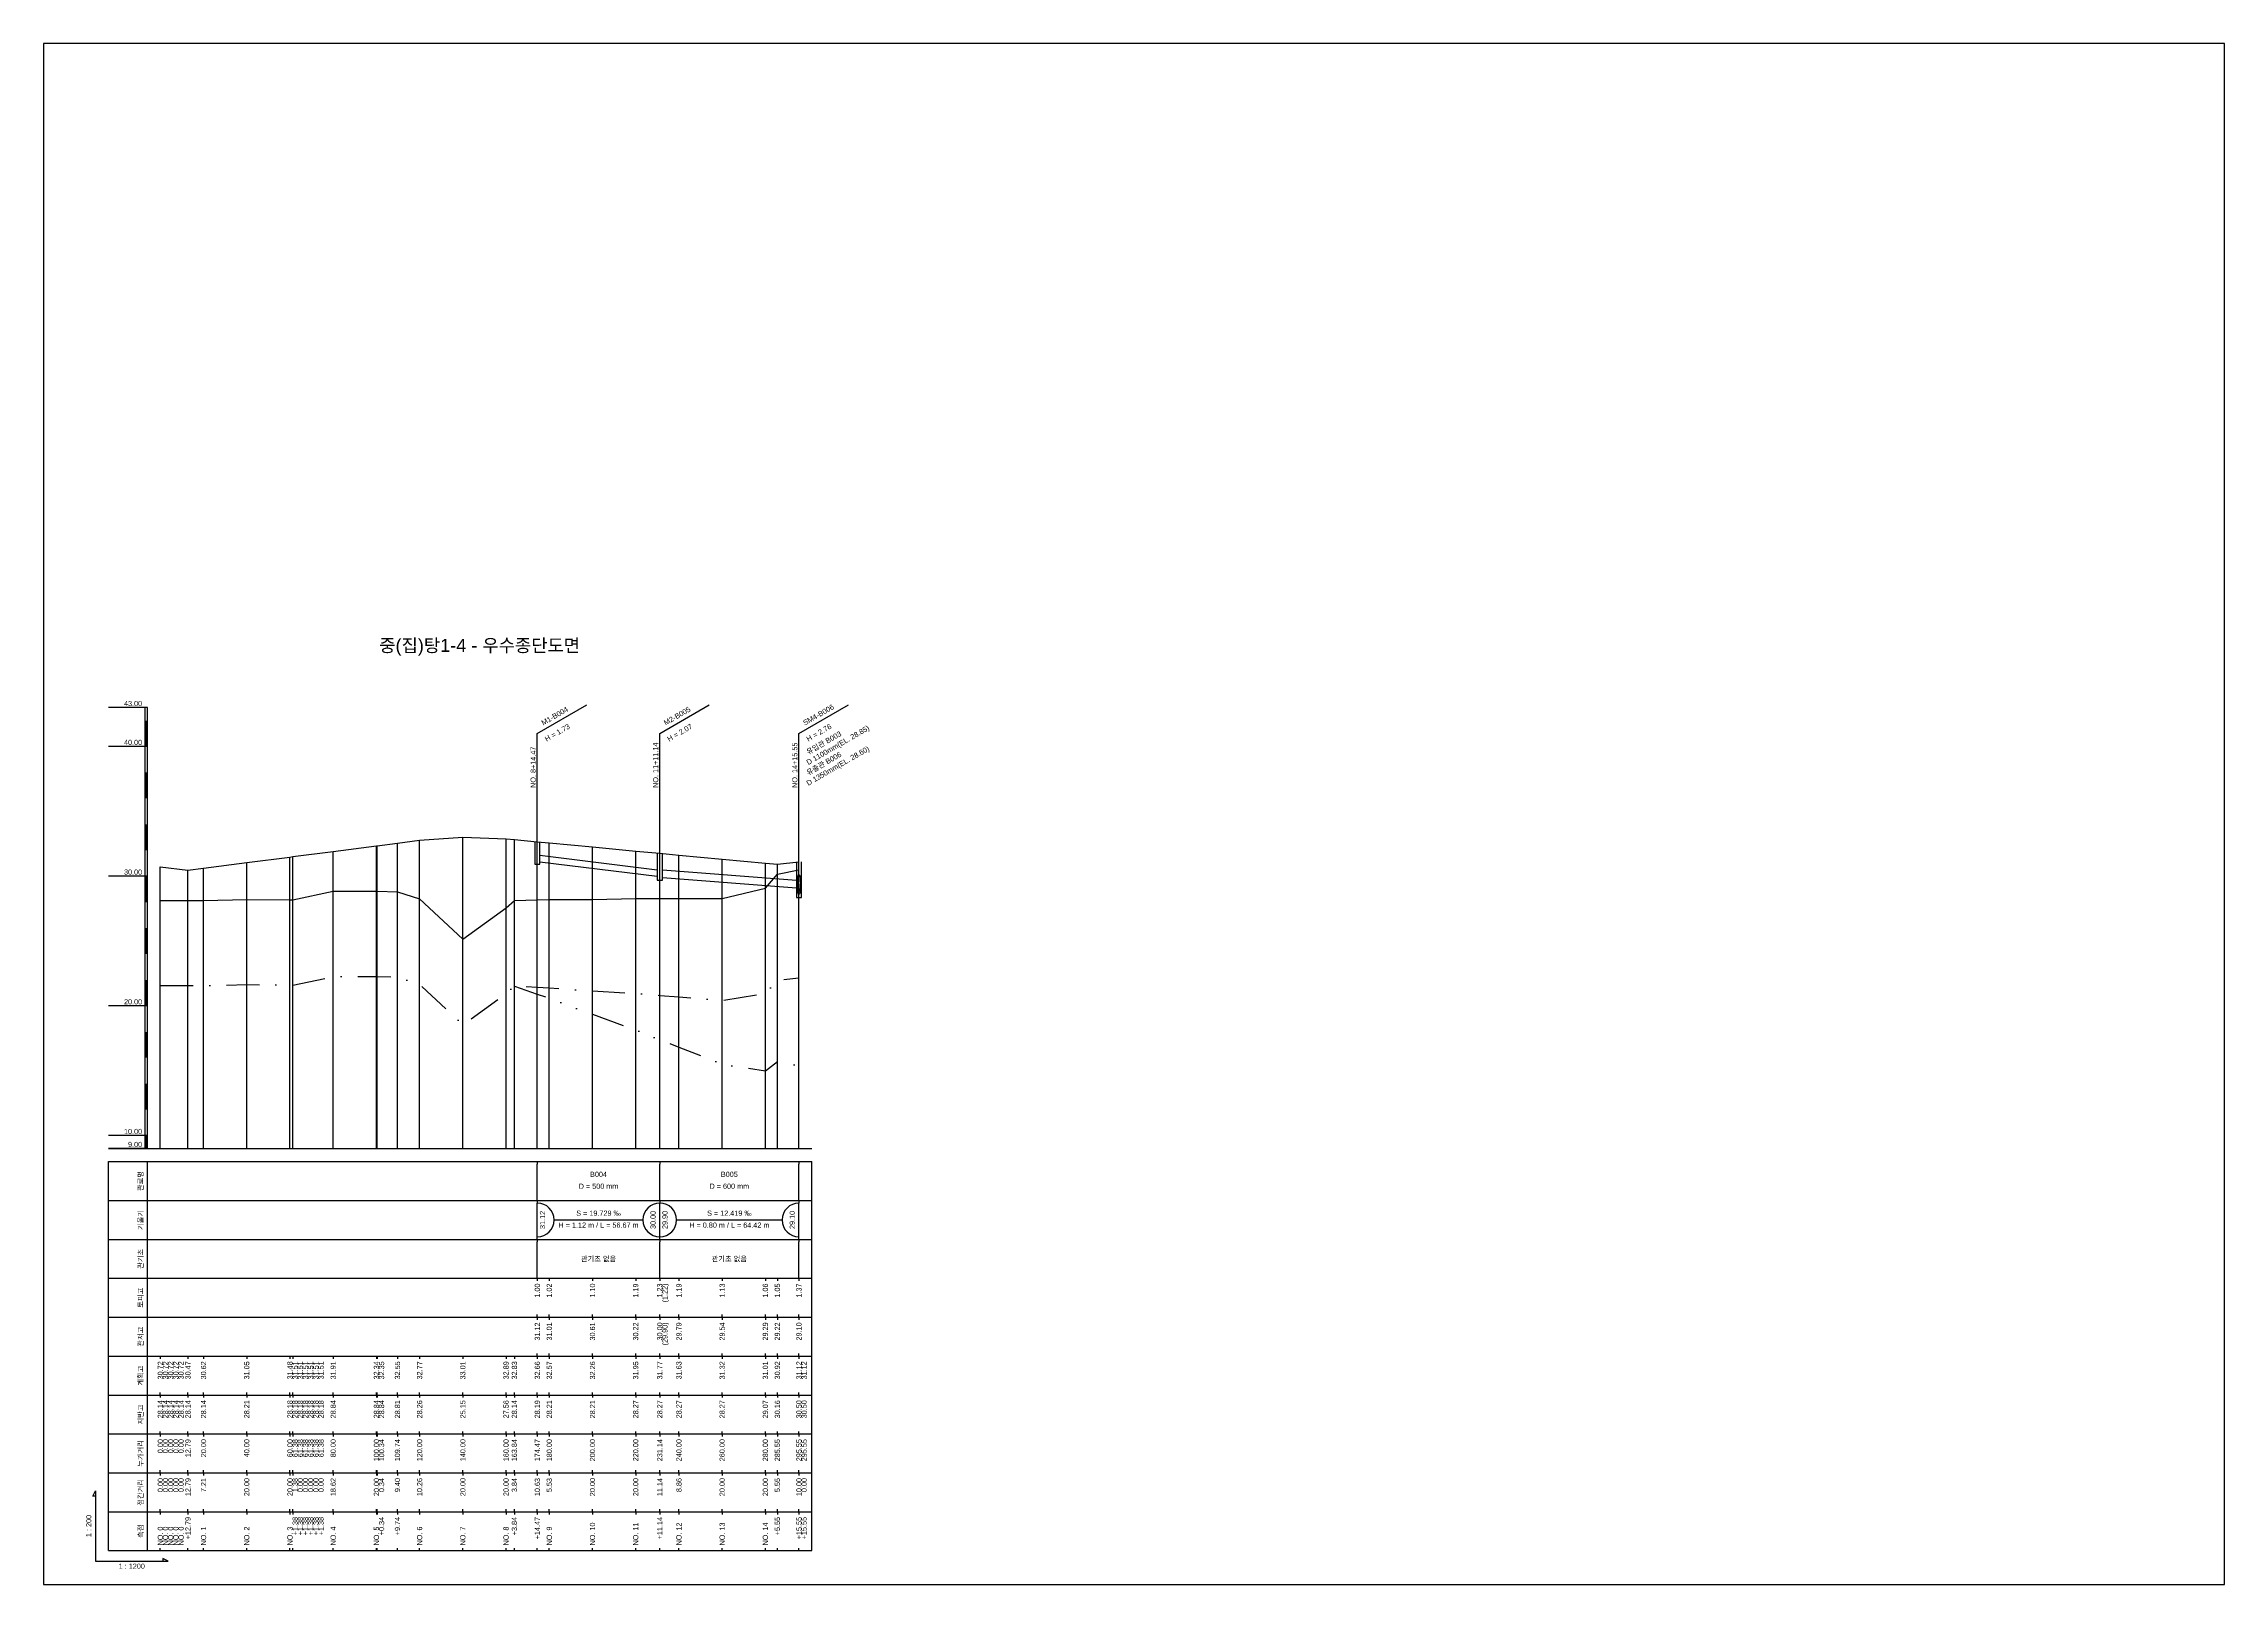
# Model space of a CAD drawing. Header units: millimetres. Extents: x -105495 to 3444, y -108190 to 2013.
# Drawn here: x 20 to 861, y -13524 to -12930 of the extents above; entities that cross this region are included whole.
import ezdxf
from ezdxf.enums import TextEntityAlignment as Align

# ---------------------------------------------------------------- set-up
doc = ezdxf.new("R2010")
doc.units = ezdxf.units.MM
doc.linetypes.add('DASHDOT', pattern=[25.4, 12.7, -6.35, 0, -6.35])
doc.linetypes.add('DIVIDE', pattern=[31.75, 12.7, -6.35, 0, -6.35, 0, -6.35])
for name, color, linetype in [('KZ_종단_계획선', 1, 'Continuous'), ('KZ_종단_관로', 4, 'Continuous'), ('KZ_종단_깃발', 7, 'Continuous'), ('KZ_종단_노선명', 7, 'Continuous'), ('KZ_종단_도각', 7, 'Continuous'), ('KZ_종단_맨홀', 4, 'Continuous'), ('KZ_종단_수직선', 7, 'Continuous'), ('KZ_종단_암선1', 56, 'DASHDOT'), ('KZ_종단_암선2', 4, 'DIVIDE'), ('KZ_종단_원형관', 4, 'Continuous'), ('KZ_종단_지반선', 3, 'Continuous'), ('KZ_종단_테이블문자', 7, 'Continuous'), ('KZ_종단_테이블선', 7, 'Continuous'), ('KZ_종단_폴대', 7, 'Continuous')]:
    doc.layers.add(name, color=color, linetype=linetype)
doc.styles.get("Standard").update_dxf_attribs({"font": 'arial.ttf'})

msp = doc.modelspace()

# ---------------------------------------------------------------- linework, layer by layer
at = {"layer": 'KZ_종단_계획선'}
msp.add_lwpolyline([(65, -13247.39), (65, -13247.39), (65, -13247.39), (65, -13247.39), (65, -13247.39), (75.66, -13248.65), (81.67, -13247.88), (98.33, -13245.73), (115, -13243.58), (116.15, -13243.44), (116.15, -13243.44), (116.15, -13243.44), (116.15, -13243.44), (116.15, -13243.44), (116.15, -13243.44), (131.67, -13241.44), (148.33, -13239.29), (148.61, -13239.26), (156.45, -13238.25), (165, -13237.15), (181.67, -13235.93), (198.33, -13236.57), (201.53, -13236.87), (210.39, -13237.7), (215, -13238.13), (231.67, -13239.7), (248.33, -13241.27), (257.61, -13242.14), (265, -13242.83), (281.67, -13244.4), (298.33, -13245.97), (302.96, -13246.4), (311.29, -13245.41)], dxfattribs=at)
at = {"layer": 'KZ_종단_관로'}
for p, q in [((211.39, -13242.91), (256.61, -13248.5)), ((211.39, -13245.41), (256.61, -13251)), ((258.61, -13248.5), (310.29, -13252.5)), ((258.61, -13251.5), (310.29, -13255.5))]:
    msp.add_line(p, q, dxfattribs=at)
at = {"layer": 'KZ_종단_깃발'}
for p, q in [((210.39, -13195.93), (229.44, -13184.93)), ((257.61, -13195.93), (276.67, -13184.93)), ((311.29, -13195.93), (330.35, -13184.93)), ((210.39, -13356), (210.39, -13195.93)), ((257.61, -13356), (257.61, -13195.93)), ((311.29, -13356), (311.29, -13195.93))]:
    msp.add_line(p, q, dxfattribs=at)
at = {"layer": 'KZ_종단_도각'}
msp.add_lwpolyline([(20, -13524), (861, -13524), (861, -12930), (20, -12930)], close=True, dxfattribs=at)
at = {"layer": 'KZ_종단_맨홀'}
for points in [[(209.39, -13237.7), (209.39, -13246.37), (211.39, -13246.37), (211.39, -13237.7)], [(256.61, -13242.14), (256.61, -13252.5), (258.61, -13252.5), (258.61, -13242.14)], [(310.29, -13245.41), (310.29, -13259.18), (312.29, -13259.18), (312.29, -13245.41)]]:
    msp.add_lwpolyline(points, dxfattribs=at)
at = {"layer": 'KZ_종단_수직선'}
for p, q in [((165, -13356), (165, -13237.15)), ((181.67, -13356), (181.67, -13235.93)), ((198.33, -13356), (198.33, -13236.57)), ((201.53, -13356), (201.53, -13236.87)), ((98.33, -13356), (98.33, -13245.73)), ((115, -13356), (115, -13243.58)), ((116.15, -13356), (116.15, -13243.44)), ((116.15, -13356), (116.15, -13243.44)), ((116.15, -13356), (116.15, -13243.44)), ((116.15, -13356), (116.15, -13243.44)), ((116.15, -13356), (116.15, -13243.44)), ((116.15, -13356), (116.15, -13243.44)), ((131.67, -13356), (131.67, -13241.44)), ((148.33, -13356), (148.33, -13239.29)), ((148.62, -13356), (148.62, -13239.26)), ((156.45, -13356), (156.45, -13238.25)), ((210.39, -13356), (210.39, -13237.7)), ((215, -13356), (215, -13238.13)), ((231.67, -13356), (231.67, -13239.7)), ((248.33, -13356), (248.33, -13241.27)), ((257.62, -13356), (257.62, -13242.14)), ((265, -13356), (265, -13242.83)), ((281.67, -13356), (281.67, -13244.4)), ((311.29, -13356), (311.29, -13245.41)), ((311.29, -13356), (311.29, -13245.41)), ((65, -13356), (65, -13247.39)), ((65, -13356), (65, -13247.39)), ((65, -13356), (65, -13247.39)), ((65, -13356), (65, -13247.39)), ((65, -13356), (65, -13247.39)), ((65, -13356), (65, -13247.39)), ((65, -13356), (65, -13247.39)), ((65, -13356), (65, -13247.39)), ((65, -13356), (65, -13247.39)), ((75.66, -13356), (75.66, -13248.65)), ((81.67, -13356), (81.67, -13247.88)), ((298.33, -13356), (298.33, -13245.97)), ((302.96, -13356), (302.96, -13246.4))]:
    msp.add_line(p, q, dxfattribs=at)
at = {"layer": 'KZ_종단_암선1', "flags": 128}
msp.add_lwpolyline([(65, -13293.1), (65, -13293.1), (65, -13293.1), (65, -13293.1), (65, -13293.1), (75.66, -13293.12), (81.67, -13293.12), (98.33, -13292.77), (115, -13292.95), (116.15, -13292.96), (116.15, -13292.96), (116.15, -13292.96), (116.15, -13292.96), (116.15, -13292.96), (116.15, -13292.96), (131.67, -13289.68), (148.33, -13289.69), (148.62, -13289.7), (156.45, -13289.86), (165, -13292.63), (181.67, -13308.2), (198.33, -13296.17), (201.53, -13293.29), (210.39, -13293.73), (215, -13293.96), (231.67, -13295.23), (248.33, -13296.2), (257.62, -13296.94), (265, -13297.53), (281.67, -13298.85), (298.33, -13296.19), (302.96, -13291.12), (311.29, -13290.11), (311.29, -13290.11)], dxfattribs=at)
at = {"layer": 'KZ_종단_암선2', "flags": 128}
msp.add_lwpolyline([(201.53, -13293.42), (210.39, -13296.44), (215, -13298.01), (231.67, -13304.22), (248.33, -13310.29), (257.62, -13313.95), (265, -13316.85), (281.67, -13323.44), (298.33, -13326.03), (302.96, -13322.42), (311.29, -13324.04), (311.29, -13324.04)], dxfattribs=at)
at = {"layer": 'KZ_종단_원형관'}
for p, q in [((310.66, -13254.19), (310.67, -13253.53)), ((310.67, -13253.53), (310.7, -13252.89)), ((310.7, -13252.89), (310.74, -13252.28)), ((310.74, -13252.28), (310.81, -13251.74)), ((310.76, -13253.56), (310.77, -13253.01)), ((310.77, -13254.11), (310.76, -13253.56)), ((310.77, -13253.01), (310.79, -13252.47)), ((310.79, -13254.65), (310.77, -13254.11)), ((310.79, -13252.47), (310.83, -13251.96)), ((310.81, -13251.74), (310.89, -13251.27)), ((310.83, -13251.96), (310.89, -13251.51)), ((310.89, -13251.27), (310.98, -13250.89)), ((310.89, -13251.51), (310.95, -13251.12)), ((310.95, -13251.12), (311.03, -13250.8)), ((310.98, -13250.89), (311.08, -13250.61)), ((311.03, -13250.8), (311.11, -13250.56)), ((311.08, -13250.61), (311.18, -13250.44)), ((311.11, -13250.56), (311.2, -13250.42)), ((311.18, -13250.44), (311.29, -13250.38)), ((311.2, -13250.42), (311.29, -13250.37)), ((311.29, -13250.37), (311.39, -13250.42)), ((311.29, -13250.38), (311.4, -13250.44)), ((311.39, -13250.42), (311.48, -13250.56)), ((311.4, -13250.44), (311.51, -13250.61)), ((311.48, -13250.56), (311.56, -13250.8)), ((311.51, -13250.61), (311.61, -13250.89)), ((311.56, -13250.8), (311.64, -13251.12)), ((311.61, -13250.89), (311.7, -13251.27)), ((311.64, -13251.12), (311.7, -13251.51)), ((311.7, -13251.27), (311.78, -13251.74)), ((311.7, -13251.51), (311.75, -13251.96)), ((311.75, -13251.96), (311.79, -13252.47)), ((311.78, -13251.74), (311.84, -13252.28)), ((311.79, -13252.47), (311.82, -13253.01)), ((311.82, -13254.11), (311.79, -13254.65)), ((311.82, -13253.01), (311.83, -13253.56)), ((311.83, -13253.56), (311.82, -13254.11)), ((311.84, -13252.28), (311.89, -13252.89)), ((311.89, -13252.89), (311.92, -13253.53)), ((311.92, -13253.53), (311.93, -13254.19)), ((310.67, -13254.85), (310.66, -13254.19)), ((310.7, -13255.49), (310.67, -13254.85)), ((310.74, -13256.09), (310.7, -13255.49)), ((310.81, -13256.64), (310.74, -13256.09)), ((310.83, -13255.15), (310.79, -13254.65)), ((310.89, -13257.11), (310.81, -13256.64)), ((310.89, -13255.61), (310.83, -13255.15)), ((310.95, -13256), (310.89, -13255.61)), ((310.98, -13257.49), (310.89, -13257.11)), ((311.03, -13256.32), (310.95, -13256)), ((311.08, -13257.77), (310.98, -13257.49)), ((311.11, -13256.56), (311.03, -13256.32)), ((311.18, -13257.94), (311.08, -13257.77)), ((311.2, -13256.7), (311.11, -13256.56)), ((311.29, -13258), (311.18, -13257.94)), ((311.29, -13256.75), (311.2, -13256.7)), ((311.39, -13256.7), (311.29, -13256.75)), ((311.4, -13257.94), (311.29, -13258)), ((311.48, -13256.56), (311.39, -13256.7)), ((311.51, -13257.77), (311.4, -13257.94)), ((311.56, -13256.32), (311.48, -13256.56)), ((311.61, -13257.49), (311.51, -13257.77)), ((311.64, -13256), (311.56, -13256.32)), ((311.7, -13257.11), (311.61, -13257.49)), ((311.7, -13255.61), (311.64, -13256)), ((311.75, -13255.15), (311.7, -13255.61)), ((311.78, -13256.64), (311.7, -13257.11)), ((311.79, -13254.65), (311.75, -13255.15)), ((311.84, -13256.09), (311.78, -13256.64)), ((311.89, -13255.49), (311.84, -13256.09)), ((311.92, -13254.85), (311.89, -13255.49)), ((311.93, -13254.19), (311.92, -13254.85))]:
    msp.add_line(p, q, dxfattribs=at)
at = {"layer": 'KZ_종단_지반선', "flags": 128}
msp.add_lwpolyline([(65, -13260.3), (65, -13260.3), (65, -13260.3), (65, -13260.3), (65, -13260.3), (75.66, -13260.3), (81.67, -13260.3), (98.33, -13259.93), (115, -13260.09), (116.15, -13260.09), (116.15, -13260.09), (116.15, -13260.09), (116.15, -13260.09), (116.15, -13260.09), (116.15, -13260.09), (131.67, -13256.8), (148.33, -13256.8), (148.62, -13256.8), (156.45, -13256.95), (165, -13259.72), (181.67, -13275.26), (198.33, -13263.18), (201.53, -13260.3), (210.39, -13260.07), (215, -13259.95), (231.67, -13259.95), (248.33, -13259.63), (257.62, -13259.63), (265, -13259.63), (281.67, -13259.63), (298.33, -13255.64), (302.96, -13250.2), (311.29, -13248.52), (311.29, -13248.52)], dxfattribs=at)
at = {"layer": 'KZ_종단_테이블문자'}
for p, q in [((210.39, -13361), (210.39, -13362)), ((210.39, -13375), (210.39, -13362)), ((257.62, -13361), (257.62, -13362)), ((257.62, -13361), (257.62, -13362)), ((257.62, -13375), (257.62, -13362)), ((257.62, -13375), (257.62, -13362)), ((311.29, -13361), (311.29, -13362)), ((311.29, -13375), (311.29, -13362)), ((210.39, -13376), (210.39, -13375)), ((210.39, -13376), (210.39, -13377)), ((210.39, -13390), (210.39, -13377)), ((257.62, -13376), (257.62, -13375)), ((257.62, -13376), (257.62, -13375)), ((257.62, -13376), (257.62, -13377)), ((257.62, -13376), (257.62, -13377)), ((257.62, -13390), (257.62, -13377)), ((257.62, -13390), (257.62, -13377)), ((311.29, -13376), (311.29, -13375)), ((311.29, -13376), (311.29, -13377)), ((311.29, -13390), (311.29, -13377)), ((216.81, -13383.5), (251.2, -13383.5)), ((264.03, -13383.5), (304.87, -13383.5)), ((210.39, -13391), (210.39, -13390)), ((210.39, -13391), (210.39, -13392)), ((210.39, -13405), (210.39, -13392)), ((257.62, -13391), (257.62, -13390)), ((257.62, -13391), (257.62, -13390)), ((257.62, -13391), (257.62, -13392)), ((257.62, -13391), (257.62, -13392)), ((257.62, -13405), (257.62, -13392)), ((257.62, -13405), (257.62, -13392)), ((311.29, -13391), (311.29, -13390)), ((311.29, -13391), (311.29, -13392)), ((311.29, -13405), (311.29, -13392)), ((210.39, -13406), (210.39, -13405)), ((257.62, -13406), (257.62, -13405)), ((257.62, -13406), (257.62, -13405)), ((311.29, -13406), (311.29, -13405))]:
    msp.add_line(p, q, dxfattribs=at)
for centre, start, end in [((210.39, -13383.5), 270, 90), ((257.62, -13383.5), 90, 270), ((257.62, -13383.5), 270, 90), ((311.29, -13383.5), 90, 270)]:
    msp.add_arc(centre, 6.5, start, end, dxfattribs=at)
at = {"layer": 'KZ_종단_테이블선'}
for p, q in [((45, -13356), (316.29, -13356)), ((45, -13376), (45, -13361)), ((45, -13361), (316.29, -13361)), ((60, -13376), (60, -13361)), ((316.29, -13376), (316.29, -13361)), ((45, -13391), (45, -13376)), ((45, -13376), (316.29, -13376)), ((60, -13391), (60, -13376)), ((316.29, -13391), (316.29, -13376)), ((45, -13406), (45, -13391)), ((45, -13391), (316.29, -13391)), ((60, -13406), (60, -13391)), ((316.29, -13406), (316.29, -13391)), ((45, -13421), (45, -13406)), ((45, -13406), (316.29, -13406)), ((60, -13421), (60, -13406)), ((210.39, -13406), (210.39, -13407)), ((215, -13406), (215, -13407)), ((231.67, -13406), (231.67, -13407)), ((248.33, -13406), (248.33, -13407)), ((257.61, -13406), (257.61, -13407)), ((265, -13406), (265, -13407)), ((281.67, -13406), (281.67, -13407)), ((298.33, -13406), (298.33, -13407)), ((302.96, -13406), (302.96, -13407)), ((311.29, -13406), (311.29, -13407)), ((316.29, -13421), (316.29, -13406)), ((45, -13436), (45, -13421)), ((45, -13421), (316.29, -13421)), ((60, -13436), (60, -13421)), ((210.39, -13421), (210.39, -13420)), ((210.39, -13421), (210.39, -13422)), ((215, -13421), (215, -13420)), ((215, -13421), (215, -13422)), ((231.67, -13421), (231.67, -13420)), ((231.67, -13421), (231.67, -13422)), ((248.33, -13421), (248.33, -13420)), ((248.33, -13421), (248.33, -13422)), ((257.61, -13421), (257.61, -13420)), ((257.61, -13421), (257.61, -13422)), ((265, -13421), (265, -13420)), ((265, -13421), (265, -13422)), ((281.67, -13421), (281.67, -13420)), ((281.67, -13421), (281.67, -13422)), ((298.33, -13421), (298.33, -13420)), ((298.33, -13421), (298.33, -13422)), ((302.96, -13421), (302.96, -13420)), ((302.96, -13421), (302.96, -13422)), ((311.29, -13421), (311.29, -13420)), ((311.29, -13421), (311.29, -13422)), ((316.29, -13436), (316.29, -13421)), ((45, -13451), (45, -13436)), ((45, -13436), (316.29, -13436)), ((60, -13451), (60, -13436)), ((65, -13436), (65, -13437)), ((65, -13436), (65, -13437)), ((65, -13436), (65, -13437)), ((65, -13436), (65, -13437)), ((65, -13436), (65, -13437)), ((75.66, -13436), (75.66, -13437)), ((81.67, -13436), (81.67, -13437)), ((98.33, -13436), (98.33, -13437)), ((115, -13436), (115, -13437)), ((116.15, -13436), (116.15, -13437)), ((116.15, -13436), (116.15, -13437)), ((116.15, -13436), (116.15, -13437)), ((116.15, -13436), (116.15, -13437)), ((116.15, -13436), (116.15, -13437)), ((116.15, -13436), (116.15, -13437)), ((131.67, -13436), (131.67, -13437)), ((148.33, -13436), (148.33, -13437)), ((148.62, -13436), (148.62, -13437)), ((156.45, -13436), (156.45, -13437)), ((165, -13436), (165, -13437)), ((181.67, -13436), (181.67, -13437)), ((198.33, -13436), (198.33, -13437)), ((201.53, -13436), (201.53, -13437)), ((210.39, -13436), (210.39, -13435)), ((210.39, -13436), (210.39, -13437)), ((215, -13436), (215, -13435)), ((215, -13436), (215, -13437)), ((231.67, -13436), (231.67, -13435)), ((231.67, -13436), (231.67, -13437)), ((248.33, -13436), (248.33, -13435)), ((248.33, -13436), (248.33, -13437)), ((257.61, -13436), (257.61, -13435)), ((257.62, -13436), (257.62, -13437)), ((265, -13436), (265, -13435)), ((265, -13436), (265, -13437)), ((281.67, -13436), (281.67, -13435)), ((281.67, -13436), (281.67, -13437)), ((298.33, -13436), (298.33, -13435)), ((298.33, -13436), (298.33, -13437)), ((302.96, -13436), (302.96, -13435)), ((302.96, -13436), (302.96, -13437)), ((311.29, -13436), (311.29, -13435)), ((311.29, -13436), (311.29, -13437)), ((311.29, -13436), (311.29, -13437)), ((316.29, -13451), (316.29, -13436)), ((45, -13466), (45, -13451)), ((45, -13451), (316.29, -13451)), ((60, -13466), (60, -13451)), ((65, -13451), (65, -13450)), ((65, -13451), (65, -13450)), ((65, -13451), (65, -13450)), ((65, -13451), (65, -13450)), ((65, -13451), (65, -13450)), ((65, -13451), (65, -13452)), ((65, -13451), (65, -13452)), ((65, -13451), (65, -13452)), ((65, -13451), (65, -13452)), ((65, -13451), (65, -13452)), ((75.66, -13451), (75.66, -13450)), ((75.66, -13451), (75.66, -13452)), ((81.67, -13451), (81.67, -13450)), ((81.67, -13451), (81.67, -13452)), ((98.33, -13451), (98.33, -13450)), ((98.33, -13451), (98.33, -13452)), ((115, -13451), (115, -13450)), ((115, -13451), (115, -13452)), ((116.15, -13451), (116.15, -13450)), ((116.15, -13451), (116.15, -13450)), ((116.15, -13451), (116.15, -13450)), ((116.15, -13451), (116.15, -13450)), ((116.15, -13451), (116.15, -13450)), ((116.15, -13451), (116.15, -13450)), ((116.15, -13451), (116.15, -13452)), ((116.15, -13451), (116.15, -13452)), ((116.15, -13451), (116.15, -13452)), ((116.15, -13451), (116.15, -13452)), ((116.15, -13451), (116.15, -13452)), ((116.15, -13451), (116.15, -13452)), ((131.67, -13451), (131.67, -13450)), ((131.67, -13451), (131.67, -13452)), ((148.33, -13451), (148.33, -13450)), ((148.33, -13451), (148.33, -13452)), ((148.62, -13451), (148.62, -13450)), ((148.62, -13451), (148.62, -13452)), ((156.45, -13451), (156.45, -13450)), ((156.45, -13451), (156.45, -13452)), ((165, -13451), (165, -13450)), ((165, -13451), (165, -13452)), ((181.67, -13451), (181.67, -13450)), ((181.67, -13451), (181.67, -13452)), ((198.33, -13451), (198.33, -13450)), ((198.33, -13451), (198.33, -13452)), ((201.53, -13451), (201.53, -13450)), ((201.53, -13451), (201.53, -13452)), ((210.39, -13451), (210.39, -13450)), ((210.39, -13451), (210.39, -13452)), ((215, -13451), (215, -13450)), ((215, -13451), (215, -13452)), ((231.67, -13451), (231.67, -13450)), ((231.67, -13451), (231.67, -13452)), ((248.33, -13451), (248.33, -13450)), ((248.33, -13451), (248.33, -13452)), ((257.62, -13451), (257.62, -13450)), ((257.62, -13451), (257.62, -13452)), ((265, -13451), (265, -13450)), ((265, -13451), (265, -13452)), ((281.67, -13451), (281.67, -13450)), ((281.67, -13451), (281.67, -13452)), ((298.33, -13451), (298.33, -13450)), ((298.33, -13451), (298.33, -13452)), ((302.96, -13451), (302.96, -13450)), ((302.96, -13451), (302.96, -13452)), ((311.29, -13451), (311.29, -13450)), ((311.29, -13451), (311.29, -13450)), ((311.29, -13451), (311.29, -13452)), ((311.29, -13451), (311.29, -13452)), ((316.29, -13466), (316.29, -13451)), ((45, -13481), (45, -13466)), ((45, -13466), (316.29, -13466)), ((60, -13481), (60, -13466)), ((65, -13466), (65, -13465)), ((65, -13466), (65, -13465)), ((65, -13466), (65, -13465)), ((65, -13466), (65, -13465)), ((65, -13466), (65, -13465)), ((65, -13466), (65, -13467)), ((65, -13466), (65, -13467)), ((65, -13466), (65, -13467)), ((65, -13466), (65, -13467)), ((65, -13466), (65, -13467)), ((75.66, -13466), (75.66, -13465)), ((75.66, -13466), (75.66, -13467)), ((81.67, -13466), (81.67, -13465)), ((81.67, -13466), (81.67, -13467)), ((98.33, -13466), (98.33, -13465)), ((98.33, -13466), (98.33, -13467)), ((115, -13466), (115, -13465)), ((115, -13466), (115, -13467)), ((116.15, -13466), (116.15, -13465)), ((116.15, -13466), (116.15, -13465)), ((116.15, -13466), (116.15, -13465)), ((116.15, -13466), (116.15, -13465)), ((116.15, -13466), (116.15, -13465)), ((116.15, -13466), (116.15, -13465)), ((116.15, -13466), (116.15, -13467)), ((116.15, -13466), (116.15, -13467)), ((116.15, -13466), (116.15, -13467)), ((116.15, -13466), (116.15, -13467)), ((116.15, -13466), (116.15, -13467)), ((116.15, -13466), (116.15, -13467)), ((131.67, -13466), (131.67, -13465)), ((131.67, -13466), (131.67, -13467)), ((148.33, -13466), (148.33, -13465)), ((148.33, -13466), (148.33, -13467)), ((148.62, -13466), (148.62, -13465)), ((148.62, -13466), (148.62, -13467)), ((156.45, -13466), (156.45, -13465)), ((156.45, -13466), (156.45, -13467)), ((165, -13466), (165, -13465)), ((165, -13466), (165, -13467)), ((181.67, -13466), (181.67, -13465)), ((181.67, -13466), (181.67, -13467)), ((198.33, -13466), (198.33, -13465)), ((198.33, -13466), (198.33, -13467)), ((201.53, -13466), (201.53, -13465)), ((201.53, -13466), (201.53, -13467)), ((210.39, -13466), (210.39, -13465)), ((210.39, -13466), (210.39, -13467)), ((215, -13466), (215, -13465)), ((215, -13466), (215, -13467)), ((231.67, -13466), (231.67, -13465)), ((231.67, -13466), (231.67, -13467)), ((248.33, -13466), (248.33, -13465)), ((248.33, -13466), (248.33, -13467)), ((257.62, -13466), (257.62, -13465)), ((257.62, -13466), (257.62, -13467)), ((265, -13466), (265, -13465)), ((265, -13466), (265, -13467)), ((281.67, -13466), (281.67, -13465)), ((281.67, -13466), (281.67, -13467)), ((298.33, -13466), (298.33, -13465)), ((298.33, -13466), (298.33, -13467)), ((302.96, -13466), (302.96, -13465)), ((302.96, -13466), (302.96, -13467)), ((311.29, -13466), (311.29, -13465)), ((311.29, -13466), (311.29, -13465)), ((311.29, -13466), (311.29, -13467)), ((311.29, -13466), (311.29, -13467)), ((316.29, -13481), (316.29, -13466)), ((45, -13496), (45, -13481)), ((45, -13481), (316.29, -13481)), ((60, -13496), (60, -13481)), ((65, -13481), (65, -13480)), ((65, -13481), (65, -13480)), ((65, -13481), (65, -13480)), ((65, -13481), (65, -13480)), ((65, -13481), (65, -13480)), ((65, -13481), (65, -13482)), ((65, -13481), (65, -13482)), ((65, -13481), (65, -13482)), ((65, -13481), (65, -13482)), ((65, -13481), (65, -13482)), ((75.66, -13481), (75.66, -13480)), ((75.66, -13481), (75.66, -13482)), ((81.67, -13481), (81.67, -13480)), ((81.67, -13481), (81.67, -13482)), ((98.33, -13481), (98.33, -13480)), ((98.33, -13481), (98.33, -13482)), ((115, -13481), (115, -13480)), ((115, -13481), (115, -13482)), ((116.15, -13481), (116.15, -13480)), ((116.15, -13481), (116.15, -13480)), ((116.15, -13481), (116.15, -13480)), ((116.15, -13481), (116.15, -13480)), ((116.15, -13481), (116.15, -13480)), ((116.15, -13481), (116.15, -13480)), ((116.15, -13481), (116.15, -13482)), ((116.15, -13481), (116.15, -13482)), ((116.15, -13481), (116.15, -13482)), ((116.15, -13481), (116.15, -13482)), ((116.15, -13481), (116.15, -13482)), ((116.15, -13481), (116.15, -13482)), ((131.67, -13481), (131.67, -13480)), ((131.67, -13481), (131.67, -13482)), ((148.33, -13481), (148.33, -13480)), ((148.33, -13481), (148.33, -13482)), ((148.62, -13481), (148.62, -13480)), ((148.62, -13481), (148.62, -13482)), ((156.45, -13481), (156.45, -13480)), ((156.45, -13481), (156.45, -13482)), ((165, -13481), (165, -13480)), ((165, -13481), (165, -13482)), ((181.67, -13481), (181.67, -13480)), ((181.67, -13481), (181.67, -13482)), ((198.33, -13481), (198.33, -13480)), ((198.33, -13481), (198.33, -13482)), ((201.53, -13481), (201.53, -13480)), ((201.53, -13481), (201.53, -13482)), ((210.39, -13481), (210.39, -13480)), ((210.39, -13481), (210.39, -13482)), ((215, -13481), (215, -13480)), ((215, -13481), (215, -13482)), ((231.67, -13481), (231.67, -13480)), ((231.67, -13481), (231.67, -13482)), ((248.33, -13481), (248.33, -13480)), ((248.33, -13481), (248.33, -13482)), ((257.62, -13481), (257.62, -13480)), ((257.62, -13481), (257.62, -13482)), ((265, -13481), (265, -13480)), ((265, -13481), (265, -13482)), ((281.67, -13481), (281.67, -13480)), ((281.67, -13481), (281.67, -13482)), ((298.33, -13481), (298.33, -13480)), ((298.33, -13481), (298.33, -13482)), ((302.96, -13481), (302.96, -13480)), ((302.96, -13481), (302.96, -13482)), ((311.29, -13481), (311.29, -13480)), ((311.29, -13481), (311.29, -13480)), ((311.29, -13481), (311.29, -13482)), ((311.29, -13481), (311.29, -13482)), ((316.29, -13496), (316.29, -13481)), ((45, -13511), (45, -13496)), ((45, -13496), (316.29, -13496)), ((60, -13511), (60, -13496)), ((65, -13496), (65, -13495)), ((65, -13496), (65, -13495)), ((65, -13496), (65, -13495)), ((65, -13496), (65, -13495)), ((65, -13496), (65, -13495)), ((65, -13496), (65, -13497)), ((65, -13496), (65, -13497)), ((65, -13496), (65, -13497)), ((65, -13496), (65, -13497)), ((65, -13496), (65, -13497)), ((75.66, -13496), (75.66, -13495)), ((75.66, -13496), (75.66, -13497)), ((81.67, -13496), (81.67, -13495)), ((81.67, -13496), (81.67, -13497)), ((98.33, -13496), (98.33, -13495)), ((98.33, -13496), (98.33, -13497)), ((115, -13496), (115, -13495)), ((115, -13496), (115, -13497)), ((116.15, -13496), (116.15, -13495)), ((116.15, -13496), (116.15, -13495)), ((116.15, -13496), (116.15, -13495)), ((116.15, -13496), (116.15, -13495)), ((116.15, -13496), (116.15, -13495)), ((116.15, -13496), (116.15, -13495)), ((116.15, -13496), (116.15, -13497)), ((116.15, -13496), (116.15, -13497)), ((116.15, -13496), (116.15, -13497)), ((116.15, -13496), (116.15, -13497)), ((116.15, -13496), (116.15, -13497)), ((116.15, -13496), (116.15, -13497)), ((131.67, -13496), (131.67, -13495)), ((131.67, -13496), (131.67, -13497)), ((148.33, -13496), (148.33, -13495)), ((148.33, -13496), (148.33, -13497)), ((148.62, -13496), (148.62, -13495)), ((148.62, -13496), (148.62, -13497)), ((156.45, -13496), (156.45, -13495)), ((156.45, -13496), (156.45, -13497)), ((165, -13496), (165, -13495)), ((165, -13496), (165, -13497)), ((181.67, -13496), (181.67, -13495)), ((181.67, -13496), (181.67, -13497)), ((198.33, -13496), (198.33, -13495)), ((198.33, -13496), (198.33, -13497)), ((201.53, -13496), (201.53, -13495)), ((201.53, -13496), (201.53, -13497)), ((210.39, -13496), (210.39, -13495)), ((210.39, -13496), (210.39, -13497)), ((215, -13496), (215, -13495)), ((215, -13496), (215, -13497)), ((231.67, -13496), (231.67, -13495)), ((231.67, -13496), (231.67, -13497)), ((248.33, -13496), (248.33, -13495)), ((248.33, -13496), (248.33, -13497)), ((257.62, -13496), (257.62, -13495)), ((257.62, -13496), (257.62, -13497)), ((265, -13496), (265, -13495)), ((265, -13496), (265, -13497)), ((281.67, -13496), (281.67, -13495)), ((281.67, -13496), (281.67, -13497)), ((298.33, -13496), (298.33, -13495)), ((298.33, -13496), (298.33, -13497)), ((302.96, -13496), (302.96, -13495)), ((302.96, -13496), (302.96, -13497)), ((311.29, -13496), (311.29, -13495)), ((311.29, -13496), (311.29, -13495)), ((311.29, -13496), (311.29, -13497)), ((311.29, -13496), (311.29, -13497)), ((316.29, -13511), (316.29, -13496)), ((45, -13511), (316.29, -13511)), ((65, -13511), (65, -13510)), ((65, -13511), (65, -13510)), ((65, -13511), (65, -13510)), ((65, -13511), (65, -13510)), ((65, -13511), (65, -13510)), ((75.66, -13511), (75.66, -13510)), ((81.67, -13511), (81.67, -13510)), ((98.33, -13511), (98.33, -13510)), ((115, -13511), (115, -13510)), ((116.15, -13511), (116.15, -13510)), ((116.15, -13511), (116.15, -13510)), ((116.15, -13511), (116.15, -13510)), ((116.15, -13511), (116.15, -13510)), ((116.15, -13511), (116.15, -13510)), ((116.15, -13511), (116.15, -13510)), ((131.67, -13511), (131.67, -13510)), ((148.33, -13511), (148.33, -13510)), ((148.62, -13511), (148.62, -13510)), ((156.45, -13511), (156.45, -13510)), ((165, -13511), (165, -13510)), ((181.67, -13511), (181.67, -13510)), ((198.33, -13511), (198.33, -13510)), ((201.53, -13511), (201.53, -13510)), ((210.39, -13511), (210.39, -13510)), ((215, -13511), (215, -13510)), ((231.67, -13511), (231.67, -13510)), ((248.33, -13511), (248.33, -13510)), ((257.62, -13511), (257.62, -13510)), ((265, -13511), (265, -13510)), ((281.67, -13511), (281.67, -13510)), ((298.33, -13511), (298.33, -13510)), ((302.96, -13511), (302.96, -13510)), ((311.29, -13511), (311.29, -13510)), ((311.29, -13511), (311.29, -13510))]:
    msp.add_line(p, q, dxfattribs=at)
msp.add_lwpolyline([(40, -13490), (39, -13490), (40, -13488), (40, -13515), (68, -13515), (66, -13514), (66, -13515)], dxfattribs=at)
at = {"layer": 'KZ_종단_폴대'}
for p, q in [((60, -13186), (45, -13186)), ((60, -13201), (45, -13201)), ((60, -13251), (45, -13251)), ((60, -13301), (45, -13301)), ((60, -13351), (45, -13351)), ((60, -13356), (45, -13356))]:
    msp.add_line(p, q, dxfattribs=at)
msp.add_lwpolyline([(60, -13356), (60, -13186), (59, -13186), (59, -13356), (60, -13356)], dxfattribs=at)
at = {"layer": 'KZ_종단_폴대', "const_width": 1}
for points in [[(59.5, -13201), (59.5, -13191)], [(59.5, -13221), (59.5, -13211)], [(59.5, -13241), (59.5, -13231)], [(59.5, -13261), (59.5, -13251)], [(59.5, -13281), (59.5, -13271)], [(59.5, -13301), (59.5, -13291)], [(59.5, -13321), (59.5, -13311)], [(59.5, -13341), (59.5, -13331)], [(59.5, -13356), (59.5, -13351)]]:
    msp.add_lwpolyline(points, dxfattribs=at)

# ---------------------------------------------------------------- texts
at = {"layer": 'KZ_종단_깃발'}
for s, rotation, p in [('M1-B004', 30, (212.99, -13193.43)), ('M2-B005', 30, (260.21, -13193.43)), ('SM4-B006', 30, (313.89, -13193.43)), ('NO. 8+14.47', 90, (210.39, -13216.93)), ('NO. 11+11.14', 90, (257.61, -13216.93)), ('NO. 14+15.55', 90, (311.29, -13216.93))]:
    msp.add_text(s, height=2, rotation=rotation, dxfattribs=at).set_placement(p, align=Align.BOTTOM_LEFT)
for s, p in [('H = 1.73', (212.99, -13197.43)), ('H = 2.07', (260.21, -13197.43)), ('H = 2.76', (313.89, -13197.43)), ('D 1100mm(EL. 28.85)', (313.89, -13206.43)), ('유입관 B003', (313.89, -13202.43)), ('D 1350mm(EL. 28.60)', (313.89, -13214.43)), ('유출관 B006', (313.89, -13210.43))]:
    msp.add_text(s, height=2, rotation=30, dxfattribs=at).set_placement(p, align=Align.TOP_LEFT)
at = {"layer": 'KZ_종단_노선명'}
msp.add_text('중(집)탕1-4 - 우수종단도면', height=5, dxfattribs=at).set_placement((188.15, -13166), align=Align.BOTTOM_CENTER)
at = {"layer": 'KZ_종단_테이블문자'}
for s, p in [('D = 500 mm', (234, -13369.5)), ('D = 600 mm', (284.45, -13369.5)), ('H = 1.12 m / L = 56.67 m', (234, -13384.5)), ('H = 0.80 m / L = 64.42 m', (284.45, -13384.5))]:
    msp.add_text(s, height=2, dxfattribs=at).set_placement(p, align=Align.TOP_CENTER)
for s, p in [('B004', (234, -13367.5)), ('B005', (284.45, -13367.5)), ('S = 19.729 ‰', (234, -13382.5)), ('S = 12.419 ‰', (284.45, -13382.5))]:
    msp.add_text(s, height=2, dxfattribs=at).set_placement(p, align=Align.BOTTOM_CENTER)
for s, p in [('31.12', (211.39, -13383.5)), ('29.90', (258.62, -13383.5))]:
    msp.add_text(s, height=2, rotation=90, dxfattribs=at).set_placement(p, align=Align.TOP_CENTER)
for s, p in [('30.00', (256.62, -13383.5)), ('29.10', (310.29, -13383.5))]:
    msp.add_text(s, height=2, rotation=90, dxfattribs=at).set_placement(p, align=Align.BOTTOM_CENTER)
for p in [(234, -13398.5), (284.45, -13398.5)]:
    msp.add_text('관기초 없음', height=2, dxfattribs=at).set_placement(p, align=Align.MIDDLE_CENTER)
for s, p in [('1.00', (210.39, -13408)), ('1.02', (215, -13408)), ('1.10', (231.67, -13408)), ('1.19', (248.33, -13408)), ('1.23', (257.61, -13408)), ('(1.22)', (259.61, -13408)), ('1.19', (265, -13408)), ('1.13', (281.67, -13408)), ('1.06', (298.33, -13408)), ('1.05', (302.96, -13408)), ('1.37', (311.29, -13408)), ('31.12', (210.39, -13423)), ('31.01', (215, -13423)), ('30.61', (231.67, -13423)), ('30.22', (248.33, -13423)), ('30.00', (257.61, -13423)), ('(29.90)', (259.61, -13423)), ('29.79', (265, -13423)), ('29.54', (281.67, -13423)), ('29.29', (298.33, -13423)), ('29.22', (302.96, -13423)), ('29.10', (311.29, -13423)), ('30.72', (65, -13438)), ('30.72', (67, -13438)), ('30.72', (69, -13438)), ('30.72', (71, -13438)), ('30.72', (73, -13438)), ('30.47', (75.66, -13438)), ('30.62', (81.67, -13438)), ('31.05', (98.33, -13438)), ('31.48', (115, -13438)), ('31.51', (117, -13438)), ('31.51', (119, -13438)), ('31.51', (121, -13438)), ('31.51', (123, -13438)), ('31.51', (125, -13438)), ('31.51', (127, -13438)), ('31.91', (131.67, -13438)), ('32.34', (148.33, -13438)), ('32.35', (150.33, -13438)), ('32.55', (156.45, -13438)), ('32.77', (165, -13438)), ('33.01', (181.67, -13438)), ('32.89', (198.33, -13438)), ('32.83', (201.53, -13438)), ('32.66', (210.39, -13438)), ('32.57', (215, -13438)), ('32.26', (231.67, -13438)), ('31.95', (248.33, -13438)), ('31.77', (257.62, -13438)), ('31.63', (265, -13438)), ('31.32', (281.67, -13438)), ('31.01', (298.33, -13438)), ('30.92', (302.96, -13438)), ('31.12', (311.29, -13438)), ('31.12', (313.29, -13438)), ('28.14', (65, -13453)), ('28.14', (67, -13453)), ('28.14', (69, -13453)), ('28.14', (71, -13453)), ('28.14', (73, -13453)), ('28.14', (75.66, -13453)), ('28.14', (81.67, -13453)), ('28.21', (98.33, -13453)), ('28.18', (115, -13453)), ('28.18', (117, -13453)), ('28.18', (119, -13453)), ('28.18', (121, -13453)), ('28.18', (123, -13453)), ('28.18', (125, -13453)), ('28.18', (127, -13453)), ('28.84', (131.67, -13453)), ('28.84', (148.33, -13453)), ('28.84', (150.33, -13453)), ('28.81', (156.45, -13453)), ('28.26', (165, -13453)), ('25.15', (181.67, -13453)), ('27.56', (198.33, -13453)), ('28.14', (201.53, -13453)), ('28.19', (210.39, -13453)), ('28.21', (215, -13453)), ('28.21', (231.67, -13453)), ('28.27', (248.33, -13453)), ('28.27', (257.62, -13453)), ('28.27', (265, -13453)), ('28.27', (281.67, -13453)), ('29.07', (298.33, -13453)), ('30.16', (302.96, -13453)), ('30.50', (311.29, -13453)), ('30.50', (313.29, -13453)), ('0.00', (65, -13468)), ('0.00', (67, -13468)), ('0.00', (69, -13468)), ('0.00', (71, -13468)), ('0.00', (73, -13468)), ('12.79', (75.66, -13468)), ('20.00', (81.67, -13468)), ('40.00', (98.33, -13468)), ('60.00', (115, -13468)), ('61.38', (117, -13468)), ('61.38', (119, -13468)), ('61.38', (121, -13468)), ('61.38', (123, -13468)), ('61.38', (125, -13468)), ('61.38', (127, -13468)), ('80.00', (131.67, -13468)), ('100.00', (148.33, -13468)), ('100.34', (150.33, -13468)), ('109.74', (156.45, -13468)), ('120.00', (165, -13468)), ('140.00', (181.67, -13468)), ('160.00', (198.33, -13468)), ('163.84', (201.53, -13468)), ('174.47', (210.39, -13468)), ('180.00', (215, -13468)), ('200.00', (231.67, -13468)), ('220.00', (248.33, -13468)), ('231.14', (257.62, -13468)), ('240.00', (265, -13468)), ('260.00', (281.67, -13468)), ('280.00', (298.33, -13468)), ('285.55', (302.96, -13468)), ('295.55', (311.29, -13468)), ('295.55', (313.29, -13468)), ('0.00', (65, -13483)), ('0.00', (67, -13483)), ('0.00', (69, -13483)), ('0.00', (71, -13483)), ('0.00', (73, -13483)), ('12.79', (75.66, -13483)), ('7.21', (81.67, -13483)), ('20.00', (98.33, -13483)), ('20.00', (115, -13483)), ('1.38', (117, -13483)), ('0.00', (119, -13483)), ('0.00', (121, -13483)), ('0.00', (123, -13483)), ('0.00', (125, -13483)), ('0.00', (127, -13483)), ('18.62', (131.67, -13483)), ('20.00', (148.33, -13483)), ('0.34', (150.33, -13483)), ('9.40', (156.45, -13483)), ('10.26', (165, -13483)), ('20.00', (181.67, -13483)), ('20.00', (198.33, -13483)), ('3.84', (201.53, -13483)), ('10.63', (210.39, -13483)), ('5.53', (215, -13483)), ('20.00', (231.67, -13483)), ('20.00', (248.33, -13483)), ('11.14', (257.62, -13483)), ('8.86', (265, -13483)), ('20.00', (281.67, -13483)), ('20.00', (298.33, -13483)), ('5.55', (302.96, -13483)), ('10.00', (311.29, -13483)), ('0.00', (313.29, -13483)), ('+12.79', (75.66, -13498)), ('+1.38', (117, -13498)), ('+1.38', (119, -13498)), ('+1.38', (121, -13498)), ('+1.38', (123, -13498)), ('+1.38', (125, -13498)), ('+1.38', (127, -13498)), ('+0.34', (150.33, -13498)), ('+9.74', (156.45, -13498)), ('+3.84', (201.53, -13498)), ('+14.47', (210.39, -13498)), ('+11.14', (257.62, -13498)), ('+5.55', (302.96, -13498)), ('+15.55', (311.29, -13498)), ('+15.55', (313.29, -13498))]:
    msp.add_text(s, height=2, rotation=90, dxfattribs=at).set_placement(p, align=Align.MIDDLE_RIGHT)
for s, p in [('NO. 0', (65, -13509)), ('NO. 0', (67, -13509)), ('NO. 0', (69, -13509)), ('NO. 0', (71, -13509)), ('NO. 0', (73, -13509)), ('NO. 1', (81.67, -13509)), ('NO. 2', (98.33, -13509)), ('NO. 3', (115, -13509)), ('NO. 4', (131.67, -13509)), ('NO. 5', (148.33, -13509)), ('NO. 6', (165, -13509)), ('NO. 7', (181.67, -13509)), ('NO. 8', (198.33, -13509)), ('NO. 9', (215, -13509)), ('NO. 10', (231.67, -13509)), ('NO. 11', (248.33, -13509)), ('NO. 12', (265, -13509)), ('NO. 13', (281.67, -13509)), ('NO. 14', (298.33, -13509))]:
    msp.add_text(s, height=2, rotation=90, dxfattribs=at).set_placement(p, align=Align.MIDDLE_LEFT)
at = {"layer": 'KZ_종단_테이블선'}
for s, p in [('관로명', (59, -13368.5)), ('기울기', (59, -13383.5)), ('관기초', (59, -13398.5)), ('토피고', (59, -13413.5)), ('관저고', (59, -13428.5)), ('계획고', (59, -13443.5)), ('지반고', (59, -13458.5)), ('누가거리', (59, -13473.5)), ('점간거리', (59, -13488.5)), ('1 : 200', (39, -13501.5)), ('측점', (59, -13503.5))]:
    msp.add_text(s, height=2, rotation=90, dxfattribs=at).set_placement(p, align=Align.BOTTOM_CENTER)
msp.add_text('1 : 1200', height=2, dxfattribs=at).set_placement((54, -13516), align=Align.TOP_CENTER)
at = {"layer": 'KZ_종단_폴대'}
for s, p in [('43.00', (58, -13186)), ('40.00', (58, -13201)), ('30.00', (58, -13251)), ('20.00', (58, -13301)), ('10.00', (58, -13351)), ('9.00', (58, -13356))]:
    msp.add_text(s, height=2, dxfattribs=at).set_placement(p, align=Align.BOTTOM_RIGHT)

doc.saveas('drawing.dxf')
